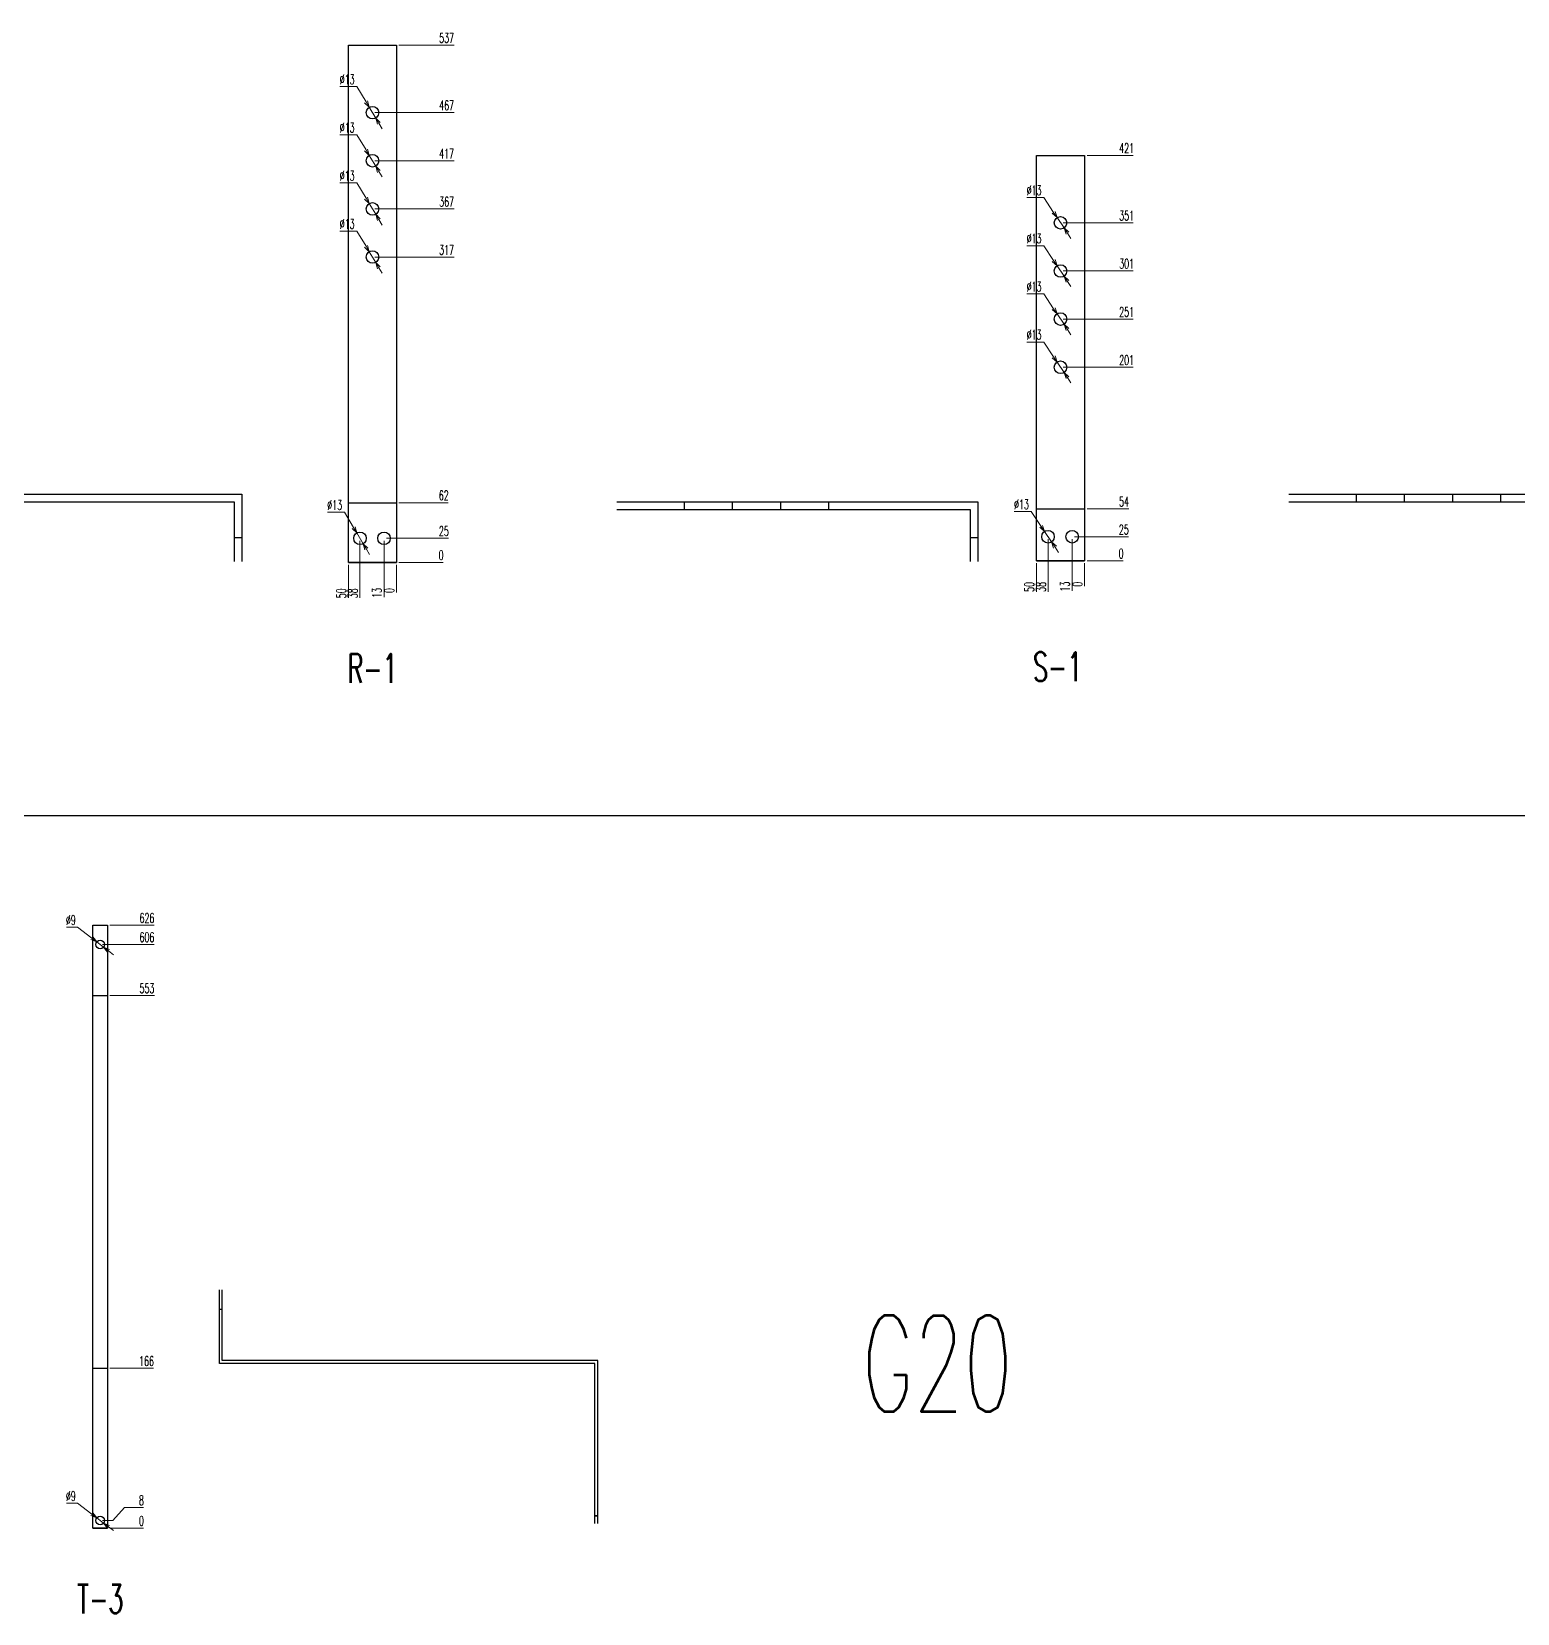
# Model space of a CAD drawing. Header units: millimetres. Extents: x 173893 to 258446, y -176540 to -123824.
# Drawn here: x 206278 to 207822, y -132950 to -131308 of the extents above; entities that cross this region are included whole.
import ezdxf
from ezdxf.enums import TextEntityAlignment as Align

# ---------------------------------------------------------------- set-up
doc = ezdxf.new("R2010")
doc.units = ezdxf.units.MM
doc.header["$LTSCALE"] = 3
doc.layers.add('@.DM. NÉT CHÍNH', color=7, linetype='Continuous')
doc.layers.add('@.VISIBLE', color=7, linetype='Continuous')
doc.styles.add('Ann_w01', font='romans.shx', dxfattribs={"width": 0.6, "bigfont": 'chineset.shx'})
doc.dimstyles.new('Dim 01_SC05', dxfattribs={"dimscale": 5, "dimtxt": 2, "dimasz": 1.3, "dimexe": 0.5, "dimexo": 0.5, "dimgap": 0.5, "dimtad": 1, "dimtoh": 1, "dimdec": 1, "dimzin": 12, "dimdsep": 46, "dimtxsty": 'Ann_w01', "dimblk": 'OPEN30', "dimcen": 1.5, "dimclrd": 6, "dimclre": 6, "dimclrt": 3, "dimadec": 1, "dimazin": 3, "dimtm": 1e-09, "dimtfac": 1, "dimtdec": 1, "dimtmove": 0, "dimatfit": 3, "dimldrblk": 'OPEN30', "dimfxl": 1, "dimtolj": 1, "dimlwd": 20, "dimlwe": 20, "dimarcsym": 0})

# ---------------------------------------------------------------- blocks, each defined once
blk = doc.blocks.new('*D3129')
at = {"layer": '@.VISIBLE', "color": 6, "lineweight": 20, "transparency": 16777216}
blk.add_line((206659.8, -131859.2), (206705.6, -131859.2), dxfattribs=at)
at = {"layer": 'Defpoints', "color": 0, "transparency": 16777216}
for p in [(206632.3, -131859.2), (206657.3, -131859.2), (206699.1, -131859.2)]:
    blk.add_point(p, dxfattribs=at)
at = {"layer": '@.VISIBLE', "color": 3, "transparency": 16777216, "insert": (206703.6, -131851.7), "char_height": 10, "attachment_point": 5, "style": 'Ann_w01'}
blk.add_mtext('\\A1;0', dxfattribs=at)
blk = doc.blocks.new('_Open30')
at = {"color": 0, "linetype": 'ByBlock', "lineweight": -2}
for p, q in [((-1, 0.27), (0, 0)), ((0, 0), (-1, -0.27)), ((0, 0), (-1, 0))]:
    blk.add_line(p, q, dxfattribs=at)
blk = doc.blocks.new('*D3130')
at = {"layer": '@.VISIBLE', "color": 6, "lineweight": 20, "transparency": 16777216}
blk.add_line((206646.8, -131834.2), (206711.3, -131834.2), dxfattribs=at)
at = {"layer": 'Defpoints', "color": 0, "transparency": 16777216}
for p in [(206644.3, -131834.2), (206699.1, -131834.2), (206632.3, -131859.2)]:
    blk.add_point(p, dxfattribs=at)
at = {"layer": '@.VISIBLE', "color": 3, "transparency": 16777216, "insert": (206706.4, -131826.7), "char_height": 10, "attachment_point": 5, "style": 'Ann_w01'}
blk.add_mtext('\\A1;25', dxfattribs=at)
blk = doc.blocks.new('*D3131')
at = {"layer": '@.VISIBLE', "color": 6, "lineweight": 20, "transparency": 16777216}
blk.add_line((206659.8, -131797.2), (206711, -131797.2), dxfattribs=at)
at = {"layer": 'Defpoints', "color": 0, "transparency": 16777216}
for p in [(206657.3, -131797.2), (206699.1, -131797.2), (206632.3, -131859.2)]:
    blk.add_point(p, dxfattribs=at)
at = {"layer": '@.VISIBLE', "color": 3, "transparency": 16777216, "insert": (206706.3, -131789.7), "char_height": 10, "attachment_point": 5, "style": 'Ann_w01'}
blk.add_mtext('\\A1;62', dxfattribs=at)
blk = doc.blocks.new('*D3132')
at = {"layer": '@.VISIBLE', "color": 6, "lineweight": 20, "transparency": 16777216}
blk.add_line((206634.8, -131542.2), (206717, -131542.2), dxfattribs=at)
at = {"layer": 'Defpoints', "color": 0, "transparency": 16777216}
for p in [(206632.3, -131542.2), (206699.1, -131542.2), (206632.3, -131859.2)]:
    blk.add_point(p, dxfattribs=at)
at = {"layer": '@.VISIBLE', "color": 3, "transparency": 16777216, "insert": (206709.3, -131534.7), "char_height": 10, "attachment_point": 5, "style": 'Ann_w01'}
blk.add_mtext('\\A1;317', dxfattribs=at)
blk = doc.blocks.new('*D3133')
at = {"layer": '@.VISIBLE', "color": 6, "lineweight": 20, "transparency": 16777216}
blk.add_line((206634.8, -131492.2), (206717, -131492.2), dxfattribs=at)
at = {"layer": 'Defpoints', "color": 0, "transparency": 16777216}
for p in [(206632.3, -131492.2), (206699.1, -131492.2), (206632.3, -131859.2)]:
    blk.add_point(p, dxfattribs=at)
at = {"layer": '@.VISIBLE', "color": 3, "transparency": 16777216, "insert": (206709.3, -131484.7), "char_height": 10, "attachment_point": 5, "style": 'Ann_w01'}
blk.add_mtext('\\A1;367', dxfattribs=at)
blk = doc.blocks.new('*D3134')
at = {"layer": '@.VISIBLE', "color": 6, "lineweight": 20, "transparency": 16777216}
blk.add_line((206634.8, -131442.2), (206717, -131442.2), dxfattribs=at)
at = {"layer": 'Defpoints', "color": 0, "transparency": 16777216}
for p in [(206632.3, -131442.2), (206699.1, -131442.2), (206632.3, -131859.2)]:
    blk.add_point(p, dxfattribs=at)
at = {"layer": '@.VISIBLE', "color": 3, "transparency": 16777216, "insert": (206709.3, -131434.7), "char_height": 10, "attachment_point": 5, "style": 'Ann_w01'}
blk.add_mtext('\\A1;417', dxfattribs=at)
blk = doc.blocks.new('*D3135')
at = {"layer": '@.VISIBLE', "color": 6, "lineweight": 20, "transparency": 16777216}
blk.add_line((206634.8, -131392.2), (206717, -131392.2), dxfattribs=at)
at = {"layer": 'Defpoints', "color": 0, "transparency": 16777216}
for p in [(206632.3, -131392.2), (206699.1, -131392.2), (206632.3, -131859.2)]:
    blk.add_point(p, dxfattribs=at)
at = {"layer": '@.VISIBLE', "color": 3, "transparency": 16777216, "insert": (206709.3, -131384.7), "char_height": 10, "attachment_point": 5, "style": 'Ann_w01'}
blk.add_mtext('\\A1;467', dxfattribs=at)
blk = doc.blocks.new('*D3136')
at = {"layer": '@.VISIBLE', "color": 6, "lineweight": 20, "transparency": 16777216}
blk.add_line((206659.8, -131322.2), (206717, -131322.2), dxfattribs=at)
at = {"layer": 'Defpoints', "color": 0, "transparency": 16777216}
for p in [(206657.3, -131322.2), (206699.1, -131322.2), (206632.3, -131859.2)]:
    blk.add_point(p, dxfattribs=at)
at = {"layer": '@.VISIBLE', "color": 3, "transparency": 16777216, "insert": (206709.3, -131314.7), "char_height": 10, "attachment_point": 5, "style": 'Ann_w01'}
blk.add_mtext('\\A1;537', dxfattribs=at)
blk = doc.blocks.new('*D3137')
at = {"layer": '@.VISIBLE', "color": 6, "lineweight": 20, "transparency": 16777216}
for p, q in [((206598.5, -131365.2), (206616.1, -131365.2)), ((206616.1, -131365.2), (206625.6, -131381)), ((206635.6, -131397.8), (206629, -131386.6)), ((206639, -131403.3), (206642.3, -131408.9))]:
    blk.add_line(p, q, dxfattribs=at)
at = {"layer": 'Defpoints', "color": 0, "transparency": 16777216}
for p in [(206629, -131386.6), (206635.6, -131397.8)]:
    blk.add_point(p, dxfattribs=at)
at = {"layer": '@.VISIBLE', "color": 6, "lineweight": 20, "transparency": 16777216, "xscale": 6.5, "yscale": 6.5, "zscale": 6.5}
for p, rotation in [((206629, -131386.6), 300.9054120777177), ((206635.6, -131397.8), 120.9054120777177)]:
    blk.add_blockref('_Open30', p, dxfattribs=dict(at, rotation=rotation))
at = {"layer": '@.VISIBLE', "color": 3, "transparency": 16777216, "insert": (206606, -131357.7), "char_height": 10, "attachment_point": 5, "style": 'Ann_w01'}
blk.add_mtext('\\A1;∅13', dxfattribs=at)
blk = doc.blocks.new('*D3138')
at = {"layer": '@.VISIBLE', "color": 6, "lineweight": 20, "transparency": 16777216}
for p, q in [((206598.5, -131415.2), (206616.1, -131415.2)), ((206616.1, -131415.2), (206625.6, -131431)), ((206635.6, -131447.8), (206629, -131436.6)), ((206639, -131453.3), (206642.3, -131458.9))]:
    blk.add_line(p, q, dxfattribs=at)
at = {"layer": 'Defpoints', "color": 0, "transparency": 16777216}
for p in [(206629, -131436.6), (206635.6, -131447.8)]:
    blk.add_point(p, dxfattribs=at)
at = {"layer": '@.VISIBLE', "color": 6, "lineweight": 20, "transparency": 16777216, "xscale": 6.5, "yscale": 6.5, "zscale": 6.5}
for p, rotation in [((206629, -131436.6), 300.9054120777619), ((206635.6, -131447.8), 120.9054120777619)]:
    blk.add_blockref('_Open30', p, dxfattribs=dict(at, rotation=rotation))
at = {"layer": '@.VISIBLE', "color": 3, "transparency": 16777216, "insert": (206606, -131407.7), "char_height": 10, "attachment_point": 5, "style": 'Ann_w01'}
blk.add_mtext('\\A1;∅13', dxfattribs=at)
blk = doc.blocks.new('*D3139')
at = {"layer": '@.VISIBLE', "color": 6, "lineweight": 20, "transparency": 16777216}
for p, q in [((206598.5, -131465.2), (206616.1, -131465.2)), ((206616.1, -131465.2), (206625.6, -131481)), ((206635.6, -131497.8), (206629, -131486.6)), ((206639, -131503.3), (206642.3, -131508.9))]:
    blk.add_line(p, q, dxfattribs=at)
at = {"layer": 'Defpoints', "color": 0, "transparency": 16777216}
for p in [(206629, -131486.6), (206635.6, -131497.8)]:
    blk.add_point(p, dxfattribs=at)
at = {"layer": '@.VISIBLE', "color": 6, "lineweight": 20, "transparency": 16777216, "xscale": 6.5, "yscale": 6.5, "zscale": 6.5}
for p, rotation in [((206629, -131486.6), 300.9054120780269), ((206635.6, -131497.8), 120.9054120780269)]:
    blk.add_blockref('_Open30', p, dxfattribs=dict(at, rotation=rotation))
at = {"layer": '@.VISIBLE', "color": 3, "transparency": 16777216, "insert": (206606, -131457.7), "char_height": 10, "attachment_point": 5, "style": 'Ann_w01'}
blk.add_mtext('\\A1;∅13', dxfattribs=at)
blk = doc.blocks.new('*D3140')
at = {"layer": '@.VISIBLE', "color": 6, "lineweight": 20, "transparency": 16777216}
for p, q in [((206598.5, -131515.2), (206616.1, -131515.2)), ((206616.1, -131515.2), (206625.6, -131531)), ((206635.6, -131547.8), (206629, -131536.6)), ((206639, -131553.3), (206642.3, -131558.9))]:
    blk.add_line(p, q, dxfattribs=at)
at = {"layer": 'Defpoints', "color": 0, "transparency": 16777216}
for p in [(206629, -131536.6), (206635.6, -131547.8)]:
    blk.add_point(p, dxfattribs=at)
at = {"layer": '@.VISIBLE', "color": 6, "lineweight": 20, "transparency": 16777216, "xscale": 6.5, "yscale": 6.5, "zscale": 6.5}
for p, rotation in [((206629, -131536.6), 300.9054120779161), ((206635.6, -131547.8), 120.9054120779162)]:
    blk.add_blockref('_Open30', p, dxfattribs=dict(at, rotation=rotation))
at = {"layer": '@.VISIBLE', "color": 3, "transparency": 16777216, "insert": (206606, -131507.7), "char_height": 10, "attachment_point": 5, "style": 'Ann_w01'}
blk.add_mtext('\\A1;∅13', dxfattribs=at)
blk = doc.blocks.new('*D3141')
at = {"layer": '@.VISIBLE', "color": 6, "lineweight": 20, "transparency": 16777216}
for p, q in [((206585.5, -131807.2), (206603.1, -131807.2)), ((206603.1, -131807.2), (206612.6, -131823)), ((206622.6, -131839.8), (206616, -131828.6)), ((206626, -131845.3), (206629.3, -131850.9))]:
    blk.add_line(p, q, dxfattribs=at)
at = {"layer": 'Defpoints', "color": 0, "transparency": 16777216}
for p in [(206616, -131828.6), (206622.6, -131839.8)]:
    blk.add_point(p, dxfattribs=at)
at = {"layer": '@.VISIBLE', "color": 6, "lineweight": 20, "transparency": 16777216, "xscale": 6.5, "yscale": 6.5, "zscale": 6.5}
for p, rotation in [((206616, -131828.6), 300.9054120780254), ((206622.6, -131839.8), 120.9054120780254)]:
    blk.add_blockref('_Open30', p, dxfattribs=dict(at, rotation=rotation))
at = {"layer": '@.VISIBLE', "color": 3, "transparency": 16777216, "insert": (206593, -131799.7), "char_height": 10, "attachment_point": 5, "style": 'Ann_w01'}
blk.add_mtext('\\A1;∅13', dxfattribs=at)
blk = doc.blocks.new('*D3142')
at = {"layer": '@.VISIBLE', "color": 6, "lineweight": 20, "transparency": 16777216}
blk.add_line((206607.3, -131861.7), (206607.3, -131896.1), dxfattribs=at)
at = {"layer": 'Defpoints', "color": 0, "transparency": 16777216}
for p in [(206607.3, -131859.2), (206657.3, -131859.2), (206607.3, -131883.9)]:
    blk.add_point(p, dxfattribs=at)
at = {"layer": '@.VISIBLE', "color": 3, "transparency": 16777216, "insert": (206599.8, -131891.3), "char_height": 10, "attachment_point": 5, "rotation": 90, "style": 'Ann_w01'}
blk.add_mtext('\\A1;50', dxfattribs=at)
blk = doc.blocks.new('*D3143')
at = {"layer": '@.VISIBLE', "color": 6, "lineweight": 20, "transparency": 16777216}
blk.add_line((206619.3, -131836.7), (206619.3, -131896.1), dxfattribs=at)
at = {"layer": 'Defpoints', "color": 0, "transparency": 16777216}
for p in [(206619.3, -131834.2), (206657.3, -131859.2), (206619.3, -131883.9)]:
    blk.add_point(p, dxfattribs=at)
at = {"layer": '@.VISIBLE', "color": 3, "transparency": 16777216, "insert": (206611.8, -131891.3), "char_height": 10, "attachment_point": 5, "rotation": 90, "style": 'Ann_w01'}
blk.add_mtext('\\A1;38', dxfattribs=at)
blk = doc.blocks.new('*D3144')
at = {"layer": '@.VISIBLE', "color": 6, "lineweight": 20, "transparency": 16777216}
blk.add_line((206644.3, -131836.7), (206644.3, -131895.3), dxfattribs=at)
at = {"layer": 'Defpoints', "color": 0, "transparency": 16777216}
for p in [(206644.3, -131834.2), (206657.3, -131859.2), (206644.3, -131883.9)]:
    blk.add_point(p, dxfattribs=at)
at = {"layer": '@.VISIBLE', "color": 3, "transparency": 16777216, "insert": (206636.8, -131890.9), "char_height": 10, "attachment_point": 5, "rotation": 90, "style": 'Ann_w01'}
blk.add_mtext('\\A1;13', dxfattribs=at)
blk = doc.blocks.new('*D3145')
at = {"layer": '@.VISIBLE', "color": 6, "lineweight": 20, "transparency": 16777216}
blk.add_line((206657.3, -131861.7), (206657.3, -131890.4), dxfattribs=at)
at = {"layer": 'Defpoints', "color": 0, "transparency": 16777216}
for p in [(206657.3, -131859.2), (206657.3, -131859.2), (206657.3, -131883.9)]:
    blk.add_point(p, dxfattribs=at)
at = {"layer": '@.VISIBLE', "color": 3, "transparency": 16777216, "insert": (206649.8, -131888.4), "char_height": 10, "attachment_point": 5, "rotation": 90, "style": 'Ann_w01'}
blk.add_mtext('\\A1;0', dxfattribs=at)
blk = doc.blocks.new('*D3150')
at = {"layer": '@.DM. NÉT CHÍNH', "color": 6, "linetype": 'Continuous', "lineweight": 20, "transparency": 16777216}
blk.add_line((207374.6, -131857.6), (207412, -131857.6), dxfattribs=at)
at = {"layer": 'Defpoints', "color": 0, "linetype": 'Continuous', "transparency": 16777216}
for p in [(207346.1, -131857.6), (207372.1, -131857.6), (207405.5, -131857.6)]:
    blk.add_point(p, dxfattribs=at)
at = {"layer": '@.DM. NÉT CHÍNH', "color": 3, "linetype": 'Continuous', "transparency": 16777216, "insert": (207410, -131850.1), "char_height": 10, "attachment_point": 5, "style": 'Ann_w01'}
blk.add_mtext('\\A1;0', dxfattribs=at)
blk = doc.blocks.new('*D3151')
at = {"layer": '@.DM. NÉT CHÍNH', "color": 6, "linetype": 'Continuous', "lineweight": 20, "transparency": 16777216}
blk.add_line((207361.6, -131832.6), (207417.7, -131832.6), dxfattribs=at)
at = {"layer": 'Defpoints', "color": 0, "linetype": 'Continuous', "transparency": 16777216}
for p in [(207359.1, -131832.6), (207405.5, -131832.6), (207346.1, -131857.6)]:
    blk.add_point(p, dxfattribs=at)
at = {"layer": '@.DM. NÉT CHÍNH', "color": 3, "linetype": 'Continuous', "transparency": 16777216, "insert": (207412.8, -131825.1), "char_height": 10, "attachment_point": 5, "style": 'Ann_w01'}
blk.add_mtext('\\A1;25', dxfattribs=at)
blk = doc.blocks.new('*D3152')
at = {"layer": '@.DM. NÉT CHÍNH', "color": 6, "linetype": 'Continuous', "lineweight": 20, "transparency": 16777216}
blk.add_line((207374.6, -131803.6), (207418, -131803.6), dxfattribs=at)
at = {"layer": 'Defpoints', "color": 0, "linetype": 'Continuous', "transparency": 16777216}
for p in [(207372.1, -131803.6), (207405.5, -131803.6), (207346.1, -131857.6)]:
    blk.add_point(p, dxfattribs=at)
at = {"layer": '@.DM. NÉT CHÍNH', "color": 3, "linetype": 'Continuous', "transparency": 16777216, "insert": (207413, -131796.1), "char_height": 10, "attachment_point": 5, "style": 'Ann_w01'}
blk.add_mtext('\\A1;54', dxfattribs=at)
blk = doc.blocks.new('*D3153')
at = {"layer": '@.DM. NÉT CHÍNH', "color": 6, "linetype": 'Continuous', "lineweight": 20, "transparency": 16777216}
blk.add_line((207349.6, -131656.6), (207422.5, -131656.6), dxfattribs=at)
at = {"layer": 'Defpoints', "color": 0, "linetype": 'Continuous', "transparency": 16777216}
for p in [(207347.1, -131656.6), (207406.3, -131656.6), (207346.1, -131857.6)]:
    blk.add_point(p, dxfattribs=at)
at = {"layer": '@.DM. NÉT CHÍNH', "color": 3, "linetype": 'Continuous', "transparency": 16777216, "insert": (207415.7, -131649.1), "char_height": 10, "attachment_point": 5, "style": 'Ann_w01'}
blk.add_mtext('\\A1;201', dxfattribs=at)
blk = doc.blocks.new('*D3154')
at = {"layer": '@.DM. NÉT CHÍNH', "color": 6, "linetype": 'Continuous', "lineweight": 20, "transparency": 16777216}
blk.add_line((207349.6, -131606.6), (207422.5, -131606.6), dxfattribs=at)
at = {"layer": 'Defpoints', "color": 0, "linetype": 'Continuous', "transparency": 16777216}
for p in [(207347.1, -131606.6), (207406.3, -131606.6), (207346.1, -131857.6)]:
    blk.add_point(p, dxfattribs=at)
at = {"layer": '@.DM. NÉT CHÍNH', "color": 3, "linetype": 'Continuous', "transparency": 16777216, "insert": (207415.7, -131599.1), "char_height": 10, "attachment_point": 5, "style": 'Ann_w01'}
blk.add_mtext('\\A1;251', dxfattribs=at)
blk = doc.blocks.new('*D3155')
at = {"layer": '@.DM. NÉT CHÍNH', "color": 6, "linetype": 'Continuous', "lineweight": 20, "transparency": 16777216}
blk.add_line((207349.6, -131556.6), (207422.5, -131556.6), dxfattribs=at)
at = {"layer": 'Defpoints', "color": 0, "linetype": 'Continuous', "transparency": 16777216}
for p in [(207347.1, -131556.6), (207406.3, -131556.6), (207346.1, -131857.6)]:
    blk.add_point(p, dxfattribs=at)
at = {"layer": '@.DM. NÉT CHÍNH', "color": 3, "linetype": 'Continuous', "transparency": 16777216, "insert": (207415.7, -131549.1), "char_height": 10, "attachment_point": 5, "style": 'Ann_w01'}
blk.add_mtext('\\A1;301', dxfattribs=at)
blk = doc.blocks.new('*D3156')
at = {"layer": '@.DM. NÉT CHÍNH', "color": 6, "linetype": 'Continuous', "lineweight": 20, "transparency": 16777216}
blk.add_line((207349.6, -131506.6), (207422.5, -131506.6), dxfattribs=at)
at = {"layer": 'Defpoints', "color": 0, "linetype": 'Continuous', "transparency": 16777216}
for p in [(207347.1, -131506.6), (207406.3, -131506.6), (207346.1, -131857.6)]:
    blk.add_point(p, dxfattribs=at)
at = {"layer": '@.DM. NÉT CHÍNH', "color": 3, "linetype": 'Continuous', "transparency": 16777216, "insert": (207415.7, -131499.1), "char_height": 10, "attachment_point": 5, "style": 'Ann_w01'}
blk.add_mtext('\\A1;351', dxfattribs=at)
blk = doc.blocks.new('*D3157')
at = {"layer": '@.DM. NÉT CHÍNH', "color": 6, "linetype": 'Continuous', "lineweight": 20, "transparency": 16777216}
blk.add_line((207374.6, -131436.6), (207422.5, -131436.6), dxfattribs=at)
at = {"layer": 'Defpoints', "color": 0, "linetype": 'Continuous', "transparency": 16777216}
for p in [(207372.1, -131436.6), (207406.3, -131436.6), (207346.1, -131857.6)]:
    blk.add_point(p, dxfattribs=at)
at = {"layer": '@.DM. NÉT CHÍNH', "color": 3, "linetype": 'Continuous', "transparency": 16777216, "insert": (207415.7, -131429.1), "char_height": 10, "attachment_point": 5, "style": 'Ann_w01'}
blk.add_mtext('\\A1;421', dxfattribs=at)
blk = doc.blocks.new('*D3146')
at = {"layer": '@.DM. NÉT CHÍNH', "color": 6, "linetype": 'Continuous', "lineweight": 20, "transparency": 16777216}
blk.add_line((207322.1, -131860.1), (207322.1, -131889.6), dxfattribs=at)
at = {"layer": 'Defpoints', "color": 0, "linetype": 'Continuous', "transparency": 16777216}
for p in [(207322.1, -131857.6), (207372.1, -131857.6), (207322.1, -131877.4)]:
    blk.add_point(p, dxfattribs=at)
at = {"layer": '@.DM. NÉT CHÍNH', "color": 3, "linetype": 'Continuous', "transparency": 16777216, "insert": (207314.6, -131884.7), "char_height": 10, "attachment_point": 5, "rotation": 90, "style": 'Ann_w01'}
blk.add_mtext('\\A1;50', dxfattribs=at)
blk = doc.blocks.new('*D3147')
at = {"layer": '@.DM. NÉT CHÍNH', "color": 6, "linetype": 'Continuous', "lineweight": 20, "transparency": 16777216}
blk.add_line((207334.1, -131835.1), (207334.1, -131889.6), dxfattribs=at)
at = {"layer": 'Defpoints', "color": 0, "linetype": 'Continuous', "transparency": 16777216}
for p in [(207334.1, -131832.6), (207372.1, -131857.6), (207334.1, -131877.4)]:
    blk.add_point(p, dxfattribs=at)
at = {"layer": '@.DM. NÉT CHÍNH', "color": 3, "linetype": 'Continuous', "transparency": 16777216, "insert": (207326.6, -131884.7), "char_height": 10, "attachment_point": 5, "rotation": 90, "style": 'Ann_w01'}
blk.add_mtext('\\A1;38', dxfattribs=at)
blk = doc.blocks.new('*D3148')
at = {"layer": '@.DM. NÉT CHÍNH', "color": 6, "linetype": 'Continuous', "lineweight": 20, "transparency": 16777216}
blk.add_line((207359.1, -131835.1), (207359.1, -131888.7), dxfattribs=at)
at = {"layer": 'Defpoints', "color": 0, "linetype": 'Continuous', "transparency": 16777216}
for p in [(207359.1, -131832.6), (207372.1, -131857.6), (207359.1, -131877.4)]:
    blk.add_point(p, dxfattribs=at)
at = {"layer": '@.DM. NÉT CHÍNH', "color": 3, "linetype": 'Continuous', "transparency": 16777216, "insert": (207351.6, -131884.3), "char_height": 10, "attachment_point": 5, "rotation": 90, "style": 'Ann_w01'}
blk.add_mtext('\\A1;13', dxfattribs=at)
blk = doc.blocks.new('*D3149')
at = {"layer": '@.DM. NÉT CHÍNH', "color": 6, "linetype": 'Continuous', "lineweight": 20, "transparency": 16777216}
blk.add_line((207372.1, -131860.1), (207372.1, -131883.9), dxfattribs=at)
at = {"layer": 'Defpoints', "color": 0, "linetype": 'Continuous', "transparency": 16777216}
for p in [(207372.1, -131857.6), (207372.1, -131857.6), (207372.1, -131877.4)]:
    blk.add_point(p, dxfattribs=at)
at = {"layer": '@.DM. NÉT CHÍNH', "color": 3, "linetype": 'Continuous', "transparency": 16777216, "insert": (207364.6, -131881.9), "char_height": 10, "attachment_point": 5, "rotation": 90, "style": 'Ann_w01'}
blk.add_mtext('\\A1;0', dxfattribs=at)
blk = doc.blocks.new('*D3176')
at = {"layer": '@.DM. NÉT CHÍNH', "color": 6, "linetype": 'Continuous', "lineweight": 20, "transparency": 16777216}
for p, q in [((207312, -131480.4), (207329.6, -131480.4)), ((207329.6, -131480.4), (207339.9, -131495.8)), ((207350.7, -131512), (207343.5, -131501.2)), ((207354.3, -131517.4), (207357.9, -131522.8))]:
    blk.add_line(p, q, dxfattribs=at)
at = {"layer": 'Defpoints', "color": 0, "linetype": 'Continuous', "transparency": 16777216}
for p in [(207343.5, -131501.2), (207350.7, -131512)]:
    blk.add_point(p, dxfattribs=at)
at = {"layer": '@.DM. NÉT CHÍNH', "color": 6, "linetype": 'Continuous', "lineweight": 20, "transparency": 16777216, "xscale": 6.5, "yscale": 6.5, "zscale": 6.5}
for p, rotation in [((207343.5, -131501.2), 303.6598788032771), ((207350.7, -131512), 123.6598788032772)]:
    blk.add_blockref('_Open30', p, dxfattribs=dict(at, rotation=rotation))
at = {"layer": '@.DM. NÉT CHÍNH', "color": 3, "linetype": 'Continuous', "transparency": 16777216, "insert": (207319.5, -131472.9), "char_height": 10, "attachment_point": 5, "style": 'Ann_w01'}
blk.add_mtext('\\A1;∅13', dxfattribs=at)
blk = doc.blocks.new('*D3177')
at = {"layer": '@.DM. NÉT CHÍNH', "color": 6, "linetype": 'Continuous', "lineweight": 20, "transparency": 16777216}
for p, q in [((207312, -131530.4), (207329.6, -131530.4)), ((207329.6, -131530.4), (207339.9, -131545.8)), ((207350.7, -131562), (207343.5, -131551.2)), ((207354.3, -131567.4), (207357.9, -131572.8))]:
    blk.add_line(p, q, dxfattribs=at)
at = {"layer": 'Defpoints', "color": 0, "linetype": 'Continuous', "transparency": 16777216}
for p in [(207343.5, -131551.2), (207350.7, -131562)]:
    blk.add_point(p, dxfattribs=at)
at = {"layer": '@.DM. NÉT CHÍNH', "color": 6, "linetype": 'Continuous', "lineweight": 20, "transparency": 16777216, "xscale": 6.5, "yscale": 6.5, "zscale": 6.5}
for p, rotation in [((207343.5, -131551.2), 303.6598788033121), ((207350.7, -131562), 123.6598788033121)]:
    blk.add_blockref('_Open30', p, dxfattribs=dict(at, rotation=rotation))
at = {"layer": '@.DM. NÉT CHÍNH', "color": 3, "linetype": 'Continuous', "transparency": 16777216, "insert": (207319.5, -131522.9), "char_height": 10, "attachment_point": 5, "style": 'Ann_w01'}
blk.add_mtext('\\A1;∅13', dxfattribs=at)
blk = doc.blocks.new('*D3178')
at = {"layer": '@.DM. NÉT CHÍNH', "color": 6, "linetype": 'Continuous', "lineweight": 20, "transparency": 16777216}
for p, q in [((207312, -131580.4), (207329.6, -131580.4)), ((207329.6, -131580.4), (207339.9, -131595.8)), ((207350.7, -131612), (207343.5, -131601.2)), ((207354.3, -131617.4), (207357.9, -131622.8))]:
    blk.add_line(p, q, dxfattribs=at)
at = {"layer": 'Defpoints', "color": 0, "linetype": 'Continuous', "transparency": 16777216}
for p in [(207343.5, -131601.2), (207350.7, -131612)]:
    blk.add_point(p, dxfattribs=at)
at = {"layer": '@.DM. NÉT CHÍNH', "color": 6, "linetype": 'Continuous', "lineweight": 20, "transparency": 16777216, "xscale": 6.5, "yscale": 6.5, "zscale": 6.5}
for p, rotation in [((207343.5, -131601.2), 303.6598788039884), ((207350.7, -131612), 123.6598788039884)]:
    blk.add_blockref('_Open30', p, dxfattribs=dict(at, rotation=rotation))
at = {"layer": '@.DM. NÉT CHÍNH', "color": 3, "linetype": 'Continuous', "transparency": 16777216, "insert": (207319.5, -131572.9), "char_height": 10, "attachment_point": 5, "style": 'Ann_w01'}
blk.add_mtext('\\A1;∅13', dxfattribs=at)
blk = doc.blocks.new('*D3179')
at = {"layer": '@.DM. NÉT CHÍNH', "color": 6, "linetype": 'Continuous', "lineweight": 20, "transparency": 16777216}
for p, q in [((207312, -131630.4), (207329.6, -131630.4)), ((207329.6, -131630.4), (207339.9, -131645.8)), ((207350.7, -131662), (207343.5, -131651.2)), ((207354.3, -131667.4), (207357.9, -131672.8))]:
    blk.add_line(p, q, dxfattribs=at)
at = {"layer": 'Defpoints', "color": 0, "linetype": 'Continuous', "transparency": 16777216}
for p in [(207343.5, -131651.2), (207350.7, -131662)]:
    blk.add_point(p, dxfattribs=at)
at = {"layer": '@.DM. NÉT CHÍNH', "color": 6, "linetype": 'Continuous', "lineweight": 20, "transparency": 16777216, "xscale": 6.5, "yscale": 6.5, "zscale": 6.5}
for p, rotation in [((207343.5, -131651.2), 303.6598788037749), ((207350.7, -131662), 123.6598788037748)]:
    blk.add_blockref('_Open30', p, dxfattribs=dict(at, rotation=rotation))
at = {"layer": '@.DM. NÉT CHÍNH', "color": 3, "linetype": 'Continuous', "transparency": 16777216, "insert": (207319.5, -131622.9), "char_height": 10, "attachment_point": 5, "style": 'Ann_w01'}
blk.add_mtext('\\A1;∅13', dxfattribs=at)
blk = doc.blocks.new('*D3169')
at = {"layer": '@.DM. NÉT CHÍNH', "color": 6, "linetype": 'Continuous', "lineweight": 20, "transparency": 16777216}
for p, q in [((207299, -131806.4), (207316.6, -131806.4)), ((207316.6, -131806.4), (207326.9, -131821.8)), ((207337.7, -131838), (207330.5, -131827.2)), ((207341.3, -131843.4), (207344.9, -131848.8))]:
    blk.add_line(p, q, dxfattribs=at)
at = {"layer": 'Defpoints', "color": 0, "linetype": 'Continuous', "transparency": 16777216}
for p in [(207330.5, -131827.2), (207337.7, -131838)]:
    blk.add_point(p, dxfattribs=at)
at = {"layer": '@.DM. NÉT CHÍNH', "color": 6, "linetype": 'Continuous', "lineweight": 20, "transparency": 16777216, "xscale": 6.5, "yscale": 6.5, "zscale": 6.5}
for p, rotation in [((207330.5, -131827.2), 303.6598788032412), ((207337.7, -131838), 123.6598788032412)]:
    blk.add_blockref('_Open30', p, dxfattribs=dict(at, rotation=rotation))
at = {"layer": '@.DM. NÉT CHÍNH', "color": 3, "linetype": 'Continuous', "transparency": 16777216, "insert": (207306.5, -131798.9), "char_height": 10, "attachment_point": 5, "style": 'Ann_w01'}
blk.add_mtext('\\A1;∅13', dxfattribs=at)
blk = doc.blocks.new('*D3220')
at = {"layer": '@.VISIBLE', "color": 6, "lineweight": 20, "transparency": 16777216}
blk.add_line((206359.5, -132861.9), (206394.3, -132861.9), dxfattribs=at)
at = {"layer": 'Defpoints', "color": 0, "transparency": 16777216}
for p in [(206349.5, -132861.9), (206357, -132861.9), (206387.8, -132861.9)]:
    blk.add_point(p, dxfattribs=at)
at = {"layer": '@.VISIBLE', "color": 3, "transparency": 16777216, "insert": (206392.3, -132854.4), "char_height": 10, "attachment_point": 5, "style": 'Ann_w01'}
blk.add_mtext('\\A1;0', dxfattribs=at)
blk = doc.blocks.new('*D3221')
at = {"layer": '@.VISIBLE', "color": 6, "lineweight": 20, "transparency": 16777216}
for p, q in [((206362.5, -132853.9), (206374.8, -132840.5)), ((206374.8, -132840.5), (206394.3, -132840.5)), ((206352, -132853.9), (206362.5, -132853.9))]:
    blk.add_line(p, q, dxfattribs=at)
at = {"layer": 'Defpoints', "color": 0, "transparency": 16777216}
for p in [(206387.8, -132840.5), (206349.5, -132853.9), (206349.5, -132861.9)]:
    blk.add_point(p, dxfattribs=at)
at = {"layer": '@.VISIBLE', "color": 3, "transparency": 16777216, "insert": (206392.3, -132833), "char_height": 10, "attachment_point": 5, "style": 'Ann_w01'}
blk.add_mtext('\\A1;8', dxfattribs=at)
blk = doc.blocks.new('*D3222')
at = {"layer": '@.VISIBLE', "color": 6, "lineweight": 20, "transparency": 16777216}
blk.add_line((206359.5, -132695.9), (206404.9, -132695.9), dxfattribs=at)
at = {"layer": 'Defpoints', "color": 0, "transparency": 16777216}
for p in [(206357, -132695.9), (206387.8, -132695.9), (206349.5, -132861.9)]:
    blk.add_point(p, dxfattribs=at)
at = {"layer": '@.VISIBLE', "color": 3, "transparency": 16777216, "insert": (206397.6, -132688.4), "char_height": 10, "attachment_point": 5, "style": 'Ann_w01'}
blk.add_mtext('\\A1;166', dxfattribs=at)
blk = doc.blocks.new('*D3223')
at = {"layer": '@.VISIBLE', "color": 6, "lineweight": 20, "transparency": 16777216}
blk.add_line((206359.5, -132308.9), (206405.7, -132308.9), dxfattribs=at)
at = {"layer": 'Defpoints', "color": 0, "transparency": 16777216}
for p in [(206357, -132308.9), (206387.8, -132308.9), (206349.5, -132861.9)]:
    blk.add_point(p, dxfattribs=at)
at = {"layer": '@.VISIBLE', "color": 3, "transparency": 16777216, "insert": (206398, -132301.4), "char_height": 10, "attachment_point": 5, "style": 'Ann_w01'}
blk.add_mtext('\\A1;553', dxfattribs=at)
blk = doc.blocks.new('*D3224')
at = {"layer": '@.VISIBLE', "color": 6, "lineweight": 20, "transparency": 16777216}
blk.add_line((206352, -132255.9), (206405.6, -132255.9), dxfattribs=at)
at = {"layer": 'Defpoints', "color": 0, "transparency": 16777216}
for p in [(206349.5, -132255.9), (206388, -132255.9), (206349.5, -132861.9)]:
    blk.add_point(p, dxfattribs=at)
at = {"layer": '@.VISIBLE', "color": 3, "transparency": 16777216, "insert": (206398, -132248.4), "char_height": 10, "attachment_point": 5, "style": 'Ann_w01'}
blk.add_mtext('\\A1;606', dxfattribs=at)
blk = doc.blocks.new('*D3225')
at = {"layer": '@.VISIBLE', "color": 6, "lineweight": 20, "transparency": 16777216}
blk.add_line((206359.5, -132235.9), (206405.6, -132235.9), dxfattribs=at)
at = {"layer": 'Defpoints', "color": 0, "transparency": 16777216}
for p in [(206357, -132235.9), (206388, -132235.9), (206349.5, -132861.9)]:
    blk.add_point(p, dxfattribs=at)
at = {"layer": '@.VISIBLE', "color": 3, "transparency": 16777216, "insert": (206398, -132228.4), "char_height": 10, "attachment_point": 5, "style": 'Ann_w01'}
blk.add_mtext('\\A1;626', dxfattribs=at)
blk = doc.blocks.new('*D3226')
at = {"layer": '@.VISIBLE', "color": 6, "lineweight": 20, "transparency": 16777216}
for p, q in [((206314.3, -132238.1), (206325.9, -132238.1)), ((206325.9, -132238.1), (206340.7, -132249.3)), ((206353, -132258.6), (206345.9, -132253.2)), ((206358.2, -132262.5), (206363.4, -132266.5))]:
    blk.add_line(p, q, dxfattribs=at)
at = {"layer": 'Defpoints', "color": 0, "transparency": 16777216}
for p in [(206345.9, -132253.2), (206353, -132258.6)]:
    blk.add_point(p, dxfattribs=at)
at = {"layer": '@.VISIBLE', "color": 6, "lineweight": 20, "transparency": 16777216, "xscale": 6.5, "yscale": 6.5, "zscale": 6.5}
for p, rotation in [((206345.9, -132253.2), 322.8634451054866), ((206353, -132258.6), 142.8634451054866)]:
    blk.add_blockref('_Open30', p, dxfattribs=dict(at, rotation=rotation))
at = {"layer": '@.VISIBLE', "color": 3, "transparency": 16777216, "insert": (206318.9, -132230.6), "char_height": 10, "attachment_point": 5, "style": 'Ann_w01'}
blk.add_mtext('\\A1;∅9', dxfattribs=at)
blk = doc.blocks.new('*D3227')
at = {"layer": '@.VISIBLE', "color": 6, "lineweight": 20, "transparency": 16777216}
for p, q in [((206314.3, -132836.1), (206325.9, -132836.1)), ((206325.9, -132836.1), (206340.7, -132847.3)), ((206353, -132856.6), (206345.9, -132851.2)), ((206358.2, -132860.5), (206363.4, -132864.5))]:
    blk.add_line(p, q, dxfattribs=at)
at = {"layer": 'Defpoints', "color": 0, "transparency": 16777216}
for p in [(206345.9, -132851.2), (206353, -132856.6)]:
    blk.add_point(p, dxfattribs=at)
at = {"layer": '@.VISIBLE', "color": 6, "lineweight": 20, "transparency": 16777216, "xscale": 6.5, "yscale": 6.5, "zscale": 6.5}
for p, rotation in [((206345.9, -132851.2), 322.8634451053432), ((206353, -132856.6), 142.8634451053432)]:
    blk.add_blockref('_Open30', p, dxfattribs=dict(at, rotation=rotation))
at = {"layer": '@.VISIBLE', "color": 3, "transparency": 16777216, "insert": (206318.9, -132828.6), "char_height": 10, "attachment_point": 5, "style": 'Ann_w01'}
blk.add_mtext('\\A1;∅9', dxfattribs=at)

msp = doc.modelspace()

# ---------------------------------------------------------------- linework, layer by layer
at = {"layer": '@.DM. NÉT CHÍNH', "color": 2, "linetype": 'Continuous'}
for p, q in [((207654.04, -131788.44), (207654.04, -131796.44)), ((207704.06, -131788.47), (207704.06, -131796.47)), ((207754.06, -131788.47), (207754.06, -131796.47)), ((207804.06, -131788.47), (207804.06, -131796.47)), ((206956.07, -131796.44), (206956.07, -131804.44)), ((207006.08, -131796.47), (207006.08, -131804.47)), ((207056.08, -131796.47), (207056.08, -131804.47)), ((207106.08, -131796.47), (207106.08, -131804.47)), ((207253.11, -131833.44), (207261.11, -131833.44)), ((207322.07, -131857.58), (207372.07, -131857.58))]:
    msp.add_line(p, q, dxfattribs=at)
at = {"layer": '@.DM. NÉT CHÍNH', "linetype": 'Continuous'}
msp.add_line((201737.57, -132122.14), (210479.46, -132122.14), dxfattribs=at)
at = {"layer": '@.DM. NÉT CHÍNH', "color": 2, "linetype": 'Continuous'}
for points in [[(207322.07, -131857.58), (207322.07, -131436.58), (207372.07, -131436.58), (207372.07, -131857.58)], [(207322.07, -131857.58), (207322.07, -131803.58), (207372.07, -131803.58), (207372.07, -131857.58)]]:
    msp.add_lwpolyline(points, close=True, dxfattribs=at)
for points in [[(207584.04, -131788.44), (207975.08, -131788.44), (207975.08, -131858.44)], [(206886.07, -131796.44), (207261.11, -131796.44), (207261.11, -131858.44)], [(206886.07, -131804.44), (207253.11, -131804.44), (207253.11, -131858.44)], [(207584.04, -131796.44), (207967.08, -131796.44), (207967.08, -131858.44)]]:
    msp.add_lwpolyline(points, dxfattribs=at)
for centre in [(207347.07, -131506.58), (207347.07, -131556.58), (207347.07, -131606.58), (207347.07, -131656.58), (207334.07, -131832.58), (207359.07, -131832.58)]:
    msp.add_circle(centre, 6.5, dxfattribs=at)
at = {"layer": '@.VISIBLE', "color": 1}
for p, q in [((206488.68, -131833.44), (206496.68, -131833.44)), ((206607.29, -131859.19), (206657.29, -131859.19))]:
    msp.add_line(p, q, dxfattribs=at)
at = {"layer": '@.VISIBLE', "color": 4}
for p, q in [((206473.31, -132634.47), (206476.31, -132634.47)), ((206866.31, -132848.97), (206863.31, -132848.97)), ((206863.31, -132848.97), (206866.31, -132848.97)), ((206341.95, -132861.9), (206356.95, -132861.9))]:
    msp.add_line(p, q, dxfattribs=at)
at = {"layer": '@.VISIBLE', "color": 1}
for points in [[(206607.29, -131859.19), (206607.29, -131322.19), (206657.29, -131322.19), (206657.29, -131859.19)], [(206607.29, -131859.19), (206607.29, -131797.19), (206657.29, -131797.19), (206657.29, -131859.19)]]:
    msp.add_lwpolyline(points, close=True, dxfattribs=at)
for points in [[(206013.64, -131788.44), (206496.68, -131788.44), (206496.68, -131858.44)], [(206013.64, -131796.44), (206488.68, -131796.44), (206488.68, -131858.44)]]:
    msp.add_lwpolyline(points, dxfattribs=at)
at = {"layer": '@.VISIBLE', "color": 4}
for points in [[(206341.95, -132861.9), (206341.95, -132235.9), (206356.95, -132235.9), (206356.95, -132861.9)], [(206341.95, -132861.9), (206341.95, -132308.9), (206356.95, -132308.9), (206356.95, -132861.9)], [(206341.95, -132861.9), (206341.95, -132308.9), (206356.95, -132308.9), (206356.95, -132861.9)], [(206341.95, -132861.9), (206341.95, -132695.9), (206356.95, -132695.9), (206356.95, -132861.9)]]:
    msp.add_lwpolyline(points, close=True, dxfattribs=at)
for points in [[(206863.31, -132856.97), (206863.31, -132690.97), (206473.31, -132690.97), (206473.31, -132614.47)], [(206866.31, -132856.97), (206866.31, -132687.97), (206476.31, -132687.97), (206476.31, -132614.47)]]:
    msp.add_lwpolyline(points, dxfattribs=at)
at = {"layer": '@.VISIBLE', "color": 1}
for centre in [(206632.29, -131392.19), (206632.29, -131442.19), (206632.29, -131492.19), (206632.29, -131542.19), (206619.29, -131834.19), (206644.29, -131834.19)]:
    msp.add_circle(centre, 6.5, dxfattribs=at)
at = {"layer": '@.VISIBLE', "color": 4}
for centre in [(206349.45, -132255.9), (206349.45, -132853.9)]:
    msp.add_circle(centre, 4.5, dxfattribs=at)

# ---------------------------------------------------------------- texts
at = {"style": 'Ann_w01', "width": 0.6}
for s, p in [('R-1', (206632.29, -131969.19)), ('S-1', (207343.96, -131967.58)), ('T-3', (206349.45, -132935.4))]:
    msp.add_text(s, height=30, dxfattribs=at).set_placement(p, align=Align.MIDDLE_CENTER)
at = {"color": 1, "style": 'Ann_w01', "width": 0.6}
msp.add_text('G20', height=100, dxfattribs=at).set_placement((207219.02, -132690.97), align=Align.MIDDLE_CENTER)

# ---------------------------------------------------------------- dimensions: what is measured, and where the dimension line sits
at = {"layer": '@.DM. NÉT CHÍNH', "color": 2, "linetype": 'Continuous'}
for feature_location, offset, dtype, origin, picture, middle in [((207372.07, -131436.58), (34.24, 0), 0, (207346.07, -131857.58), '*D3157', (207415.67, -131429.08)), ((207347.07, -131506.58), (59.24, 0), 0, (207346.07, -131857.58), '*D3156', (207415.67, -131499.08)), ((207347.07, -131556.58), (59.24, 0), 0, (207346.07, -131857.58), '*D3155', (207415.67, -131549.08)), ((207347.07, -131606.58), (59.24, 0), 0, (207346.07, -131857.58), '*D3154', (207415.67, -131599.08)), ((207347.07, -131656.58), (59.24, 0), 0, (207346.07, -131857.58), '*D3153', (207415.67, -131649.08)), ((207372.07, -131803.58), (33.38, 0), 0, (207346.07, -131857.58), '*D3152', (207412.96, -131796.08)), ((207359.07, -131832.58), (46.38, 0), 0, (207346.07, -131857.58), '*D3151', (207412.81, -131825.08)), ((207334.07, -131832.58), (0, -44.78), 1, (207372.07, -131857.58), '*D3147', (207326.57, -131884.72)), ((207359.07, -131832.58), (0, -44.78), 1, (207372.07, -131857.58), '*D3148', (207351.57, -131884.29)), ((207322.07, -131857.58), (0, -19.78), 1, (207372.07, -131857.58), '*D3146', (207314.57, -131884.72)), ((207372.07177204, -131857.58160656), (33.38433275, 0), 0, (207346.07177204, -131857.58160656), '*D3150', (207409.9561048, -131850.08160656)), ((207372.07177205, -131857.58160656), (0, -19.77770882), 1, (207372.07177205, -131857.58160656), '*D3149', (207364.57177205, -131881.85931538))]:
    dim = msp.add_ordinate_dim(feature_location=feature_location, offset=offset, dtype=dtype, origin=origin, dimstyle='Dim 01_SC05', dxfattribs=at)
    dim.commit()
    dim.dimension.update_dxf_attribs({"geometry": picture, "text_midpoint": middle})
for p1, p2, picture, middle in [((207350.67, -131511.99), (207343.47, -131501.17), '*D3176', (207319.54, -131480.36)), ((207350.67, -131561.99), (207343.47, -131551.17), '*D3177', (207319.54, -131530.36)), ((207350.67, -131611.99), (207343.47, -131601.17), '*D3178', (207319.54, -131580.36)), ((207350.67, -131661.99), (207343.47, -131651.17), '*D3179', (207319.54, -131630.36)), ((207337.67, -131837.99), (207330.47, -131827.17), '*D3169', (207306.54, -131806.36))]:
    dim = msp.add_diameter_dim_2p(p1=p1, p2=p2, dimstyle='Dim 01_SC05', dxfattribs=at)
    dim.commit()
    dim.dimension.update_dxf_attribs({"geometry": picture, "text_midpoint": middle, "dimtype": 163})
at = {"layer": '@.VISIBLE', "color": 1}
for feature_location, offset, dtype, origin, picture, middle in [((206657.29, -131322.19), (41.8, 0), 0, (206632.29, -131859.19), '*D3136', (206709.3, -131314.69)), ((206632.29, -131392.19), (66.8, 0), 0, (206632.29, -131859.19), '*D3135', (206709.3, -131384.69)), ((206632.29, -131442.19), (66.8, 0), 0, (206632.29, -131859.19), '*D3134', (206709.3, -131434.69)), ((206632.29, -131492.19), (66.8, 0), 0, (206632.29, -131859.19), '*D3133', (206709.3, -131484.69)), ((206632.29, -131542.19), (66.8, 0), 0, (206632.29, -131859.19), '*D3132', (206709.3, -131534.69)), ((206657.29, -131797.19), (41.8, 0), 0, (206632.29, -131859.19), '*D3131', (206706.3, -131789.69)), ((206644.29, -131834.19), (54.8, 0), 0, (206632.29, -131859.19), '*D3130', (206706.44, -131826.69)), ((206619.29, -131834.19), (0, -49.74), 1, (206657.29, -131859.19), '*D3143', (206611.79, -131891.28)), ((206644.29, -131834.19), (0, -49.74), 1, (206657.29, -131859.19), '*D3144', (206636.79, -131890.85)), ((206657.29008827, -131859.18848439), (41.79596818, 0), 0, (206632.29008827, -131859.18848439), '*D3129', (206703.58605645, -131851.68848439)), ((206607.29, -131859.19), (0, -24.74), 1, (206657.29, -131859.19), '*D3142', (206599.79, -131891.28)), ((206657.29008827, -131859.18848439), (0, -24.73501192), 1, (206657.29008827, -131859.18848439), '*D3145', (206649.79008827, -131888.42349631))]:
    dim = msp.add_ordinate_dim(feature_location=feature_location, offset=offset, dtype=dtype, origin=origin, dimstyle='Dim 01_SC05', dxfattribs=at)
    dim.commit()
    dim.dimension.update_dxf_attribs({"geometry": picture, "text_midpoint": middle})
for p1, p2, picture, middle in [((206635.63, -131397.77), (206628.95, -131386.61), '*D3137', (206606.04, -131365.16)), ((206635.63, -131447.77), (206628.95, -131436.61), '*D3138', (206606.04, -131415.16)), ((206635.63, -131497.77), (206628.95, -131486.61), '*D3139', (206606.04, -131465.16)), ((206635.63, -131547.77), (206628.95, -131536.61), '*D3140', (206606.04, -131515.16)), ((206622.63, -131839.77), (206615.95, -131828.61), '*D3141', (206593.04, -131807.16))]:
    dim = msp.add_diameter_dim_2p(p1=p1, p2=p2, dimstyle='Dim 01_SC05', dxfattribs=at)
    dim.commit()
    dim.dimension.update_dxf_attribs({"geometry": picture, "text_midpoint": middle, "dimtype": 163})
at = {"layer": '@.VISIBLE', "color": 4}
for p1, p2, picture, middle in [((206353.04, -132258.61), (206345.86, -132253.18), '*D3226', (206318.86, -132238.09)), ((206353.04, -132856.61), (206345.86, -132851.18), '*D3227', (206318.86, -132836.09))]:
    dim = msp.add_diameter_dim_2p(p1=p1, p2=p2, dimstyle='Dim 01_SC05', dxfattribs=at)
    dim.commit()
    dim.dimension.update_dxf_attribs({"geometry": picture, "text_midpoint": middle, "dimtype": 163})
for feature_location, offset, origin, picture, middle in [((206356.95, -132235.9), (31.01, 0), (206349.45, -132861.9), '*D3225', (206398.03, -132228.4)), ((206349.45, -132255.9), (38.51, 0), (206349.45, -132861.9), '*D3224', (206398.03, -132248.4)), ((206356.95, -132308.9), (30.87, 0), (206349.45, -132861.9), '*D3223', (206398.03, -132301.4)), ((206356.95, -132695.9), (30.87, 0), (206349.45, -132861.9), '*D3222', (206397.6, -132688.4)), ((206349.45, -132853.9), (38.37, 13.45), (206349.45, -132861.9), '*D3221', (206392.32, -132832.95)), ((206356.95012054, -132861.89768786), (30.86610573, 0), (206349.45012054, -132861.89768786), '*D3220', (206392.31622627, -132854.39768786))]:
    dim = msp.add_ordinate_dim(feature_location=feature_location, offset=offset, dtype=0, origin=origin, dimstyle='Dim 01_SC05', dxfattribs=at)
    dim.commit()
    dim.dimension.update_dxf_attribs({"geometry": picture, "text_midpoint": middle})

doc.saveas('drawing.dxf')
